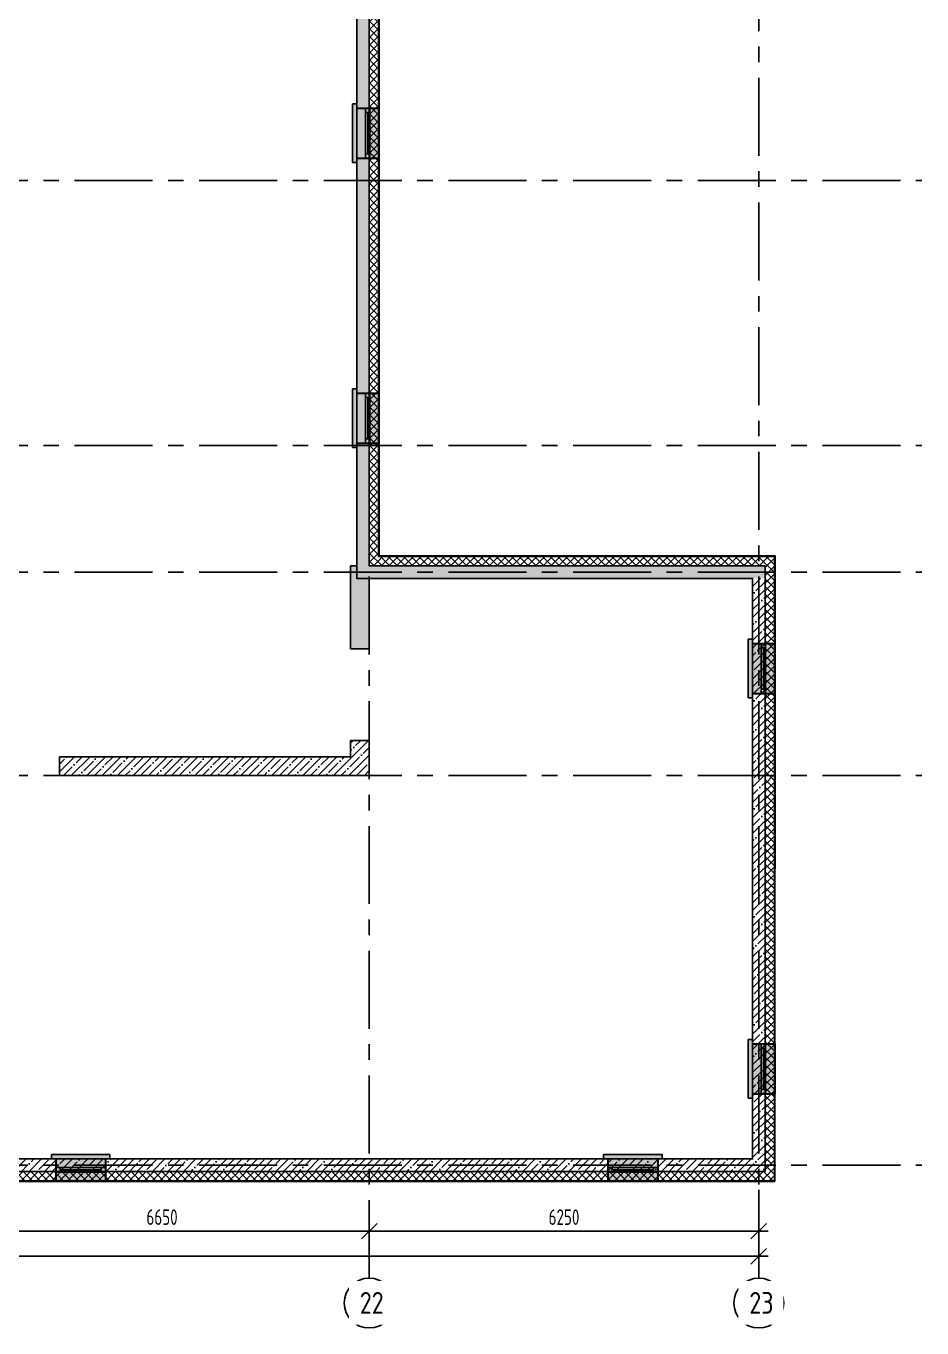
# Model space of a CAD drawing. Header units: millimetres. Extents: x -9318 to 9016603, y 0 to 838141.
# Drawn here: x 120490 to 134866, y 629002 to 649882 of the extents above; entities that cross this region are included whole.
import ezdxf

# ---------------------------------------------------------------- set-up
doc = ezdxf.new("R2010")
doc.units = ezdxf.units.MM
doc.linetypes.add('CENTER', pattern=[2, 1.25, -0.25, 0.25, -0.25])
doc.layers.get('Defpoints').update_dxf_attribs({"color": 8})
doc.styles.add('ГОСТ 2.304', font='isocpeur.ttf', dxfattribs={"width": 0.7})
doc.dimstyles.new('СПДС', dxfattribs={"dimscale": 100, "dimtxt": 2.5, "dimasz": 2.5, "dimexe": 1.5, "dimexo": 0, "dimgap": 1, "dimtad": 1, "dimdec": 0, "dimrnd": 1, "dimtxsty": 'ГОСТ 2.304', "dimblk": 'OBLIQUE', "dimcen": 2.5, "dimdle": 1.5, "dimadec": 0, "dimazin": 2, "dimtfac": 0.75, "dimtdec": 0, "dimtmove": 1, "dimatfit": 3, "dimfxl": 1, "dimtolj": 1, "dimarcsym": 1})
pattern_1 = [(45, (-887755.71, 741612.85), (-123.743687, 123.743687), []), (45, (-887631.97, 741612.85), (-123.743687, 123.743687), [218.75, -43.75, 0, -43.75])]

# ---------------------------------------------------------------- blocks, each defined once
blk = doc.blocks.new('*U434')
h = blk.add_hatch(color=8)
h.dxf.hatch_style = 1
h.paths.add_polyline_path([(-870, -210), (70, -210), (70, -140), (0, -140), (0, 220), (-800, 220), (-800, -140), (-870, -140)])
at = {"color": 8, "lineweight": 30}
for p, q in [((-800, -140), (-800, 220)), ((0, -140), (0, 220))]:
    blk.add_line(p, q, dxfattribs=at)
at = {"color": 8}
for p, q in [((0, 220), (-800, 220)), ((-800, 70), (0, 70)), ((-800, 0), (0, 0)), ((-730, 0), (-730, 70)), ((-730, 35), (-70, 35)), ((-70, 0), (-70, 70)), ((-870, -210), (-870, -140)), ((-870, -140), (-800, -140)), ((0, -140), (70, -140)), ((70, -210), (70, -140)), ((-870, -210), (70, -210))]:
    blk.add_line(p, q, dxfattribs=at)
blk = doc.blocks.new('*U424')
h = blk.add_hatch(color=8)
h.dxf.hatch_style = 1
h.paths.add_polyline_path([(-870, -210), (70, -210), (70, -140), (0, -140), (0, 220), (-800, 220), (-800, -140), (-870, -140)])
at = {"color": 8, "lineweight": 30}
for p, q in [((-800, -140), (-800, 220)), ((0, -140), (0, 220))]:
    blk.add_line(p, q, dxfattribs=at)
at = {"color": 8}
for p, q in [((0, 220), (-800, 220)), ((-800, 70), (0, 70)), ((-800, 0), (0, 0)), ((-730, 0), (-730, 70)), ((-730, 35), (-70, 35)), ((-70, 0), (-70, 70)), ((-870, -210), (-870, -140)), ((-870, -140), (-800, -140)), ((0, -140), (70, -140)), ((70, -210), (70, -140)), ((-870, -210), (70, -210))]:
    blk.add_line(p, q, dxfattribs=at)
blk = doc.blocks.new('*U425')
h = blk.add_hatch(color=8)
h.dxf.hatch_style = 1
h.paths.add_polyline_path([(-870, -210), (70, -210), (70, -140), (0, -140), (0, 220), (-800, 220), (-800, -140), (-870, -140)])
at = {"color": 8, "lineweight": 30}
for p, q in [((-800, -140), (-800, 220)), ((0, -140), (0, 220))]:
    blk.add_line(p, q, dxfattribs=at)
at = {"color": 8}
for p, q in [((0, 220), (-800, 220)), ((-800, 70), (0, 70)), ((-800, 0), (0, 0)), ((-730, 0), (-730, 70)), ((-730, 35), (-70, 35)), ((-70, 0), (-70, 70)), ((-870, -210), (-870, -140)), ((-870, -140), (-800, -140)), ((0, -140), (70, -140)), ((70, -210), (70, -140)), ((-870, -210), (70, -210))]:
    blk.add_line(p, q, dxfattribs=at)
blk = doc.blocks.new('*U440')
h = blk.add_hatch(color=8)
h.dxf.hatch_style = 1
h.paths.add_polyline_path([(-870, -210), (70, -210), (70, -140), (0, -140), (0, 220), (-800, 220), (-800, -140), (-870, -140)])
at = {"color": 8, "lineweight": 30}
for p, q in [((-800, -140), (-800, 220)), ((0, -140), (0, 220))]:
    blk.add_line(p, q, dxfattribs=at)
at = {"color": 8}
for p, q in [((0, 220), (-800, 220)), ((-800, 70), (0, 70)), ((-800, 0), (0, 0)), ((-730, 0), (-730, 70)), ((-730, 35), (-70, 35)), ((-70, 0), (-70, 70)), ((-870, -210), (-870, -140)), ((-870, -140), (-800, -140)), ((0, -140), (70, -140)), ((70, -210), (70, -140)), ((-870, -210), (70, -210))]:
    blk.add_line(p, q, dxfattribs=at)
blk = doc.blocks.new('_Oblique')
at = {"color": 8, "linetype": 'ByBlock', "lineweight": -2}
blk.add_line((-0.5, -0.5), (0.5, 0.5), dxfattribs=at)
blk = doc.blocks.new('*D1532')
at = {"color": 8, "lineweight": -2, "ltscale": 100, "transparency": 16777216}
for p, q in [((119347, 630976), (119347, 630404)), ((125997, 630976), (125997, 630404)), ((119197, 630554), (126147, 630554))]:
    blk.add_line(p, q, dxfattribs=at)
at = {"layer": 'Defpoints', "color": 0, "ltscale": 100, "transparency": 16777216}
for p in [(119347, 630976), (125997, 630976), (125997, 630554)]:
    blk.add_point(p, dxfattribs=at)
at = {"color": 8, "lineweight": -2, "ltscale": 100, "transparency": 16777216, "xscale": 250, "yscale": 250, "zscale": 250, "rotation": 180}
blk.add_blockref('_Oblique', (119347, 630554), dxfattribs=at)
at = {"color": 8, "lineweight": -2, "ltscale": 100, "transparency": 16777216, "xscale": 250, "yscale": 250, "zscale": 250}
blk.add_blockref('_Oblique', (125997, 630554), dxfattribs=at)
at = {"color": 8, "ltscale": 100, "transparency": 16777216, "insert": (122672, 630779), "char_height": 250, "attachment_point": 5, "style": 'ГОСТ 2.304'}
blk.add_mtext('\\A1;6650', dxfattribs=at)
blk = doc.blocks.new('*D1533')
at = {"color": 8, "lineweight": -2, "ltscale": 100, "transparency": 16777216}
for p, q in [((132247, 631216), (132247, 630404)), ((125997, 630976), (125997, 630404)), ((125847, 630554), (132397, 630554))]:
    blk.add_line(p, q, dxfattribs=at)
at = {"layer": 'Defpoints', "color": 0, "ltscale": 100, "transparency": 16777216}
for p in [(132247, 631216), (125997, 630976), (132247, 630554)]:
    blk.add_point(p, dxfattribs=at)
at = {"color": 8, "lineweight": -2, "ltscale": 100, "transparency": 16777216, "xscale": 250, "yscale": 250, "zscale": 250, "rotation": 180}
blk.add_blockref('_Oblique', (125997, 630554), dxfattribs=at)
at = {"color": 8, "lineweight": -2, "ltscale": 100, "transparency": 16777216, "xscale": 250, "yscale": 250, "zscale": 250}
blk.add_blockref('_Oblique', (132247, 630554), dxfattribs=at)
at = {"color": 8, "ltscale": 100, "transparency": 16777216, "insert": (129122, 630779), "char_height": 250, "attachment_point": 5, "style": 'ГОСТ 2.304'}
blk.add_mtext('\\A1;6250', dxfattribs=at)
blk = doc.blocks.new('*D1554')
at = {"color": 8, "lineweight": -2, "ltscale": 100, "transparency": 16777216}
for p, q in [((63832, 629827), (63832, 630302)), ((132247, 629827), (132247, 630302)), ((63682, 630152), (132397, 630152))]:
    blk.add_line(p, q, dxfattribs=at)
at = {"layer": 'Defpoints', "color": 0, "ltscale": 100, "transparency": 16777216}
for p in [(132247, 630152), (63832, 629827), (132247, 629827)]:
    blk.add_point(p, dxfattribs=at)
at = {"color": 8, "lineweight": -2, "ltscale": 100, "transparency": 16777216, "xscale": 250, "yscale": 250, "zscale": 250, "rotation": 180}
blk.add_blockref('_Oblique', (63832, 630152), dxfattribs=at)
at = {"color": 8, "lineweight": -2, "ltscale": 100, "transparency": 16777216, "xscale": 250, "yscale": 250, "zscale": 250}
blk.add_blockref('_Oblique', (132247, 630152), dxfattribs=at)
at = {"color": 8, "ltscale": 100, "transparency": 16777216, "insert": (98040, 630377), "char_height": 250, "attachment_point": 5, "style": 'ГОСТ 2.304'}
blk.add_mtext('\\A1;68415', dxfattribs=at)
blk = doc.blocks.new('*U419')
h = blk.add_hatch(color=8)
h.dxf.hatch_style = 1
h.paths.add_polyline_path([(-870, -210), (70, -210), (70, -140), (0, -140), (0, 220), (-800, 220), (-800, -140), (-870, -140)])
at = {"color": 8, "lineweight": 30}
for p, q in [((-800, -140), (-800, 220)), ((0, -140), (0, 220))]:
    blk.add_line(p, q, dxfattribs=at)
at = {"color": 8}
for p, q in [((0, 220), (-800, 220)), ((-800, 70), (0, 70)), ((-800, 0), (0, 0)), ((-730, 0), (-730, 70)), ((-730, 35), (-70, 35)), ((-70, 0), (-70, 70)), ((-870, -210), (-870, -140)), ((-870, -140), (-800, -140)), ((0, -140), (70, -140)), ((70, -210), (70, -140)), ((-870, -210), (70, -210))]:
    blk.add_line(p, q, dxfattribs=at)
blk = doc.blocks.new('*U420')
h = blk.add_hatch(color=8)
h.dxf.hatch_style = 1
h.paths.add_polyline_path([(-870, -210), (70, -210), (70, -140), (0, -140), (0, 220), (-800, 220), (-800, -140), (-870, -140)])
at = {"color": 8, "lineweight": 30}
for p, q in [((-800, -140), (-800, 220)), ((0, -140), (0, 220))]:
    blk.add_line(p, q, dxfattribs=at)
at = {"color": 8}
for p, q in [((0, 220), (-800, 220)), ((-800, 70), (0, 70)), ((-800, 0), (0, 0)), ((-730, 0), (-730, 70)), ((-730, 35), (-70, 35)), ((-70, 0), (-70, 70)), ((-870, -210), (-870, -140)), ((-870, -140), (-800, -140)), ((0, -140), (70, -140)), ((70, -210), (70, -140)), ((-870, -210), (70, -210))]:
    blk.add_line(p, q, dxfattribs=at)

msp = doc.modelspace()

# ---------------------------------------------------------------- hatches: boundary and pattern name
at = {"ltscale": 100}
h = msp.add_hatch(dxfattribs=at)
h.set_pattern_fill('ANSI37', color=256, scale=700)
h.set_pattern_definition([(45, (-881264.54, 680766.49), (-61.871843, 61.871843), []), (135, (-881264.54, 680766.49), (-61.871843, -61.871843), [])])
edge = h.paths.add_edge_path()
edge.add_line((102822.35, 642652.96), (102972.82, 642652.96))
edge.add_arc((98182.8, 642950), 4799.23, 356.451462, 359.438356)
edge.add_line((102981.79, 642902.96), (111217.1, 642902.96))
edge.add_line((111217.1, 642902.96), (111217.1, 637712.96))
edge.add_line((111217.1, 637712.96), (119097.1, 637712.96))
edge.add_line((119097.1, 637712.96), (119097.1, 631362.96))
edge.add_line((119097.1, 631362.96), (132497.08, 631362.96))
edge.add_line((132497.08, 631362.96), (132497.11, 641372.96))
edge.add_line((132497.11, 641372.96), (126147.1, 641372.96))
edge.add_line((126147.1, 641372.96), (126147.1, 659242.96))
edge.add_line((126147.1, 659242.96), (115647.1, 659242.96))
edge.add_line((115647.1, 659242.96), (115647.1, 663207.96))
edge.add_line((115647.1, 663207.96), (80547.1, 663207.96))
edge.add_line((80547.1, 663207.96), (80547.1, 659242.96))
edge.add_line((80547.1, 659242.96), (75721.91, 659242.96))
edge.add_line((75721.91, 659242.96), (75721.91, 659092.96))
edge.add_line((75721.91, 659092.96), (80697.1, 659092.96))
edge.add_line((80697.1, 659092.96), (80697.1, 663057.96))
edge.add_line((80697.1, 663057.96), (115497.1, 663057.96))
edge.add_line((115497.1, 663057.96), (115497.1, 659092.96))
edge.add_line((115497.1, 659092.96), (125997.1, 659092.96))
edge.add_line((125997.1, 659092.96), (125997.1, 641222.96))
edge.add_line((125997.1, 641222.96), (132347.11, 641222.96))
edge.add_line((132347.11, 641222.96), (132347.08, 631512.96))
edge.add_line((132347.08, 631512.96), (119247.1, 631512.96))
edge.add_line((119247.1, 631512.96), (119247.1, 637862.96))
edge.add_line((119247.1, 637862.96), (111367.1, 637862.96))
edge.add_line((111367.1, 637862.96), (111367.1, 643052.96))
edge.add_line((111367.1, 643052.96), (102831.79, 643052.96))
edge.add_arc((98019.62, 642966.45), 4812.95, -3.734574, 1.029927, ccw=False)
h = msp.add_hatch(dxfattribs=at)
h.set_pattern_fill('ANSI35', color=256, scale=700)
h.set_pattern_definition(pattern_1)
h.paths.add_polyline_path([(132347.1, 641222.96), (125997.1, 641222.96), (125997.1, 658893.31), (125797.1, 658892.6), (125797.1, 641222.96), (125697.1, 641222.96), (125697.1, 639894.67), (125997.1, 639894.67), (125997.1, 641022.96), (132147.1, 641022.96), (132347.1, 641022.96)])
h = msp.add_hatch(dxfattribs=at)
h.set_pattern_fill('ANSI35', color=256, scale=700)
h.set_pattern_definition(pattern_1)
h.paths.add_polyline_path([(132347.1, 641022.96), (132147.1, 641022.96), (132147.1, 631712.96), (132147.1, 631512.96), (132347.1, 631512.96)])
h = msp.add_hatch(dxfattribs=at)
h.set_pattern_fill('ANSI35', color=256, scale=700)
h.set_pattern_definition([(45, (-154563.14, 576407.27), (-123.74369, 123.74369), []), (45, (-154439.4, 576407.27), (-123.74369, 123.74369), [218.75, -43.75, 0, -43.75])])
h.paths.add_polyline_path([(125697.1, 638162.96), (121026.43, 638162.96), (121026.43, 637862.96), (125997.1, 637862.96), (125997.1, 638424.67), (125697.1, 638424.67)])
h = msp.add_hatch(dxfattribs=at)
h.set_pattern_fill('ANSI35', color=256, scale=700)
h.set_pattern_definition(pattern_1)
h.paths.add_polyline_path([(119447.1, 631712.96), (119247.1, 631712.96), (119247.1, 631512.96), (132147.1, 631512.96), (132147.1, 631712.96)])

# ---------------------------------------------------------------- linework, layer by layer
at = {"linetype": 'CENTER', "ltscale": 1000}
for p, q in [((125997.1, 629801.69), (125997.1, 664109.16)), ((132247.1, 629801.69), (132247.1, 664109.16)), ((51268.34, 647402.96), (134865.51, 647402.96)), ((51268.34, 643152.96), (134865.51, 643152.96)), ((51268.34, 641122.96), (134865.51, 641122.96)), ((51268.34, 637862.96), (134865.51, 637862.96)), ((51268.34, 631612.96), (134865.51, 631612.96))]:
    msp.add_line(p, q, dxfattribs=at)
at = {"ltscale": 100}
for p, q in [((126147.1, 641372.96), (126147.1, 659242.96)), ((126157.1, 641382.96), (126157.1, 659252.96)), ((125997.1, 641222.96), (125997.1, 659092.96)), ((125797.1, 641222.96), (125797.1, 658892.96)), ((126147.1, 641372.96), (132497.47, 641372.96)), ((126157.1, 641382.96), (132507.47, 641382.96)), ((125697.1, 641222.96), (125797.1, 641222.96)), ((125697.1, 639894.67), (125697.1, 641222.96)), ((125997.1, 641222.96), (132347.1, 641222.96)), ((125997.1, 639894.67), (125997.1, 641022.96)), ((125997.1, 641022.96), (132147.1, 641022.96)), ((132147.1, 631712.96), (132147.1, 641022.96)), ((132347.1, 631512.96), (132347.1, 641222.96)), ((125697.1, 638162.96), (125697.1, 638424.67)), ((125697.1, 638424.67), (125997.1, 638424.67)), ((125997.1, 638424.67), (125997.1, 637862.96)), ((125697.1, 638162.96), (121026.43, 638162.96)), ((121026.43, 637862.96), (121026.43, 638162.96)), ((125997.1, 637862.96), (121026.43, 637862.96)), ((119447.1, 631712.96), (132147.1, 631712.96)), ((119247.1, 631512.96), (132347.1, 631512.96))]:
    msp.add_line(p, q, dxfattribs=at)
for points in [[(80997.1, 662757.96), (115197.1, 662757.96), (115197.1, 658892.96), (125797.1, 658892.96), (125797.1, 641022.96), (132147.47, 641022.96), (132147.47, 631712.96), (119447.1, 631712.96), (119447.1, 638062.96), (111567.1, 638062.96), (111567.1, 643252.96), (102432.94, 643252.96)], [(125997.1, 659092.96), (125997.1, 641222.96), (132347.47, 641222.96), (132347.47, 631512.96), (119247.1, 631512.96)], [(132497.08, 631362.96), (132497.47, 641372.96)], [(132507.08, 631352.96), (132507.47, 641382.96)], [(125997.1, 639894.67), (125697.1, 639894.67)], [(119087.1, 631352.96), (132507.08, 631352.96)], [(119097.1, 631362.96), (132497.08, 631362.96)]]:
    msp.add_lwpolyline(points, dxfattribs=at)
at = {"linetype": 'Continuous', "ltscale": 100}
msp.add_lwpolyline([(122673.81, 631712.96), (122553.81, 631712.96)], dxfattribs=at)
at = {"ltscale": 0.5}
for centre in [(125997.1, 629401.69), (132247.1, 629401.69)]:
    msp.add_circle(centre, 400, dxfattribs=at)

# ---------------------------------------------------------------- block references
for name, p, rotation in [('*U425', (125937.1, 647762.96), 270), ('*U440', (125937.1, 643192.96), 270), ('*U424', (132287.43, 632757.96), 270), ('*U419', (129827.1, 631572.96), 180)]:
    msp.add_blockref(name, p, dxfattribs=dict(rotation=rotation))
at = {"xscale": -1}
for name, p, rotation in [('*U420', (132287.43, 639977.96), 270), ('*U434', (121767.1, 631572.96), 180)]:
    msp.add_blockref(name, p, dxfattribs=dict(at, rotation=rotation))

# ---------------------------------------------------------------- dimensions: what is measured, and where the dimension line sits
at = {"ltscale": 100}
for base, p1, p2, picture, middle in [((132247.1, 630554.36), (125997.1, 630976.49), (132247.1, 631215.88), '*D1533', (129122.1, 630779.36)), ((125997.1, 630554.36), (119347.1, 630976.49), (125997.1, 630976.49), '*D1532', (122672.1, 630779.36))]:
    dim = msp.add_linear_dim(base=base, p1=p1, p2=p2, dimstyle='СПДС', override={"dimclrd": 8, "dimclre": 8, "dimclrt": 8}, dxfattribs=at)
    dim.commit()
    dim.dimension.update_dxf_attribs({"geometry": picture, "text_midpoint": middle})

# ---------------------------------------------------------------- next in the draw order: texts
at = {"char_height": 350, "attachment_point": 1, "line_spacing_factor": 1.149209, "style": 'ГОСТ 2.304', "bg_fill": 2}
for s, insert, width in [('{\\W0.8;22}', (125845.76, 629579.46), 520.8904), ('{\\W0.8;23}', (132095.67, 629579.46), 370.7624)]:
    msp.add_mtext(s, dxfattribs=dict(at, insert=insert, width=width))

# ---------------------------------------------------------------- next in the draw order: dimensions: what is measured, and where the dimension line sits
at = {"ltscale": 100}
dim = msp.add_linear_dim(base=(132247.1, 630152.27), p1=(63832.1, 629826.69), p2=(132247.1, 629826.69), dimstyle='СПДС', override={"dimclrd": 8, "dimclre": 8, "dimclrt": 8}, dxfattribs=at)
dim.commit()
dim.dimension.update_dxf_attribs({"geometry": '*D1554', "text_midpoint": (98039.6, 630377.27)})

doc.saveas('drawing.dxf')
